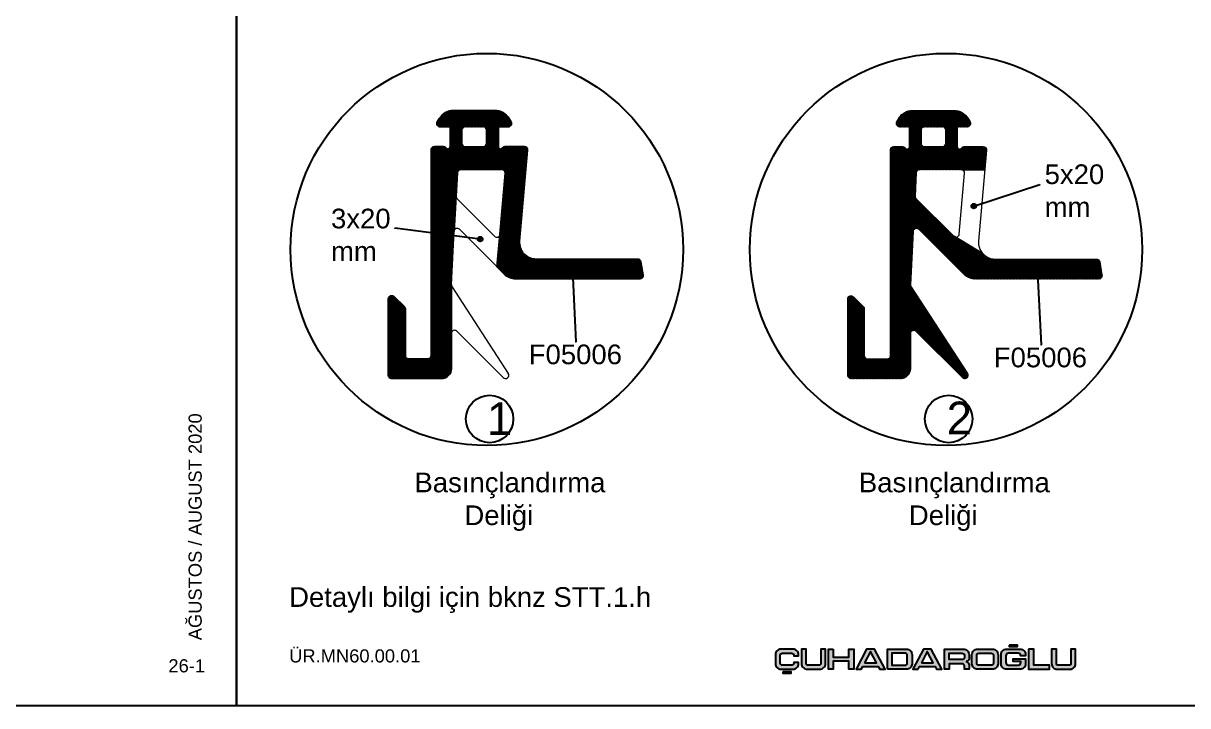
# Model space of a CAD drawing. Header units: millimetres. Extents: x 10785 to 11415, y 2273 to 2570.
# Drawn here: x 10962.8 to 11140.3, y 2273.1 to 2377.2 of the extents above; entities that cross this region are included whole.
import ezdxf

# ---------------------------------------------------------------- set-up
doc = ezdxf.new("R2010")
doc.units = ezdxf.units.MM
doc.layers.add('ANTET', color=7, linetype='Continuous')
doc.layers.add('ANTET_K', color=179, linetype='Continuous')

# ---------------------------------------------------------------- blocks, each defined once
blk = doc.blocks.new('ÇUHADAROĞLU')
at = {"layer": 'ANTET'}
h = blk.add_hatch(color=7, dxfattribs=at)
h.paths.add_polyline_path([(159.1, 19.64, -0.414214), (159.42, 19.96), (160.84, 19.96, -0.414214), (161.16, 19.64), (161.16, 19.54), (161.9, 19.54), (161.9, 19.73, 0.414214), (161.05, 20.59), (159.21, 20.59, 0.414214), (158.36, 19.73), (158.36, 18.36, 0.414214), (159.21, 17.51), (161.05, 17.51, 0.414214), (161.9, 18.36), (161.9, 18.55), (161.16, 18.55), (161.16, 18.46, -0.414214), (160.84, 18.13), (159.42, 18.13, -0.414214), (159.1, 18.46)])
h.paths.add_polyline_path([(159.48, 17.12), (159.48, 16.9), (160.78, 16.9), (160.78, 17.12)])
h.paths.add_polyline_path([(165.15, 17.51, 0.414214), (166, 18.36), (166, 20.59), (165.29, 20.59), (165.29, 18.39, -0.414214), (165.03, 18.13), (163.32, 18.13, -0.414214), (163.06, 18.39), (163.06, 20.59), (162.35, 20.59), (162.35, 18.36, 0.414214), (163.2, 17.51)])
h.paths.add_polyline_path([(167.19, 18.73), (169.58, 18.73), (169.58, 17.51), (170.32, 17.51), (170.32, 20.59), (169.58, 20.59), (169.58, 19.36), (167.19, 19.36), (167.19, 20.59), (166.45, 20.59), (166.45, 17.51), (167.19, 17.51)])
h.paths.add_polyline_path([(170.66, 17.51), (171.46, 17.51), (171.69, 17.95), (174.05, 17.95), (174.29, 17.51), (175.09, 17.51), (173.48, 20.6), (172.27, 20.6)])
h.paths.add_polyline_path([(171.97, 18.49), (172.87, 20.23), (173.78, 18.49)], flags=16)
h.paths.add_polyline_path([(175.43, 17.51), (178.34, 17.51, 0.414214), (179.19, 18.36), (179.19, 19.73, 0.414214), (178.34, 20.59), (175.43, 20.59)])
h.paths.add_polyline_path([(176.14, 19.96), (178.15, 19.96, -0.414214), (178.47, 19.64), (178.47, 18.46, -0.414214), (178.15, 18.13), (176.14, 18.13)], flags=16)
h.paths.add_polyline_path([(180.34, 17.95), (182.7, 17.95), (182.94, 17.51), (183.74, 17.51), (182.13, 20.6), (180.92, 20.6), (179.31, 17.51), (180.11, 17.51)])
h.paths.add_polyline_path([(180.62, 18.49), (181.52, 20.23), (182.43, 18.49)], flags=16)
h.paths.add_polyline_path([(184.84, 18.34), (186.84, 18.34, -0.414214), (187.17, 18.02), (187.17, 17.51), (187.88, 17.51), (187.88, 18.21, 0.203358), (187.78, 18.44, 0.098259), (187.5, 18.62), (187.5, 18.7, 0.058399), (187.74, 18.83, 0.246853), (187.88, 19.09), (187.88, 19.73, 0.414214), (187.03, 20.59), (184.13, 20.59), (184.13, 17.51), (184.84, 17.51)])
h.paths.add_polyline_path([(184.84, 18.99), (184.84, 19.96), (186.82, 19.96, -0.414214), (187.17, 19.61), (187.17, 19.31, -0.414214), (186.84, 18.99)], flags=16)
h.paths.add_polyline_path([(191.45, 17.51, 0.414214), (192.31, 18.36), (192.31, 19.73, 0.414214), (191.45, 20.59), (189.19, 20.59, 0.414214), (188.33, 19.73), (188.33, 18.36, 0.414214), (189.19, 17.51)])
h.paths.add_polyline_path([(189.37, 18.13, -0.414214), (189.05, 18.46), (189.05, 19.64, -0.414214), (189.37, 19.96), (191.27, 19.96, -0.414214), (191.59, 19.64), (191.59, 18.46, -0.414214), (191.27, 18.13)], flags=16)
h.paths.add_polyline_path([(193.61, 17.51), (195.66, 17.51, 0.414214), (196.51, 18.36), (196.51, 19.11), (194.59, 19.11), (194.59, 18.7), (195.78, 18.7), (195.78, 18.54, -0.414214), (195.37, 18.13), (193.9, 18.13, -0.414214), (193.49, 18.54), (193.49, 19.55, -0.414214), (193.9, 19.96), (195.37, 19.96, -0.407741), (195.78, 19.56), (196.51, 19.56), (196.51, 19.73, 0.414214), (195.66, 20.59), (193.61, 20.59, 0.414214), (192.76, 19.73), (192.76, 18.36, 0.414214)])
h.paths.add_polyline_path([(195.28, 20.97), (195.28, 21.19), (193.99, 21.19), (193.99, 20.97)])
h.paths.add_polyline_path([(200.14, 17.51), (200.14, 18.13), (197.76, 18.13), (197.76, 20.59), (196.97, 20.59), (196.97, 17.51)])
h.paths.add_polyline_path([(201.2, 18.39), (201.2, 20.59), (200.48, 20.59), (200.48, 18.36, 0.414214), (201.34, 17.51), (203.28, 17.51, 0.414214), (204.13, 18.36), (204.13, 20.59), (203.42, 20.59), (203.42, 18.39, -0.414214), (203.16, 18.13), (201.46, 18.13, -0.414214)])
h = blk.add_hatch(color=7, dxfattribs=at)
h.paths.add_polyline_path([(159.1, 19.64, -0.414214), (159.42, 19.96), (160.84, 19.96, -0.414214), (161.16, 19.64), (161.16, 19.54), (161.9, 19.54), (161.9, 19.73, 0.414214), (161.05, 20.59), (159.21, 20.59, 0.414214), (158.36, 19.73), (158.36, 18.36, 0.414214), (159.21, 17.51), (161.05, 17.51, 0.414214), (161.9, 18.36), (161.9, 18.55), (161.16, 18.55), (161.16, 18.46, -0.414214), (160.84, 18.13), (159.42, 18.13, -0.414214), (159.1, 18.46)])
h.paths.add_polyline_path([(159.48, 17.12), (159.48, 16.9), (160.78, 16.9), (160.78, 17.12)])
h.paths.add_polyline_path([(165.15, 17.51, 0.414214), (166, 18.36), (166, 20.59), (165.29, 20.59), (165.29, 18.39, -0.414214), (165.03, 18.13), (163.32, 18.13, -0.414214), (163.06, 18.39), (163.06, 20.59), (162.35, 20.59), (162.35, 18.36, 0.414214), (163.2, 17.51)])
h.paths.add_polyline_path([(167.19, 18.73), (169.58, 18.73), (169.58, 17.51), (170.32, 17.51), (170.32, 20.59), (169.58, 20.59), (169.58, 19.36), (167.19, 19.36), (167.19, 20.59), (166.45, 20.59), (166.45, 17.51), (167.19, 17.51)])
h.paths.add_polyline_path([(170.66, 17.51), (171.46, 17.51), (171.69, 17.95), (174.05, 17.95), (174.29, 17.51), (175.09, 17.51), (173.48, 20.6), (172.27, 20.6)])
h.paths.add_polyline_path([(171.97, 18.49), (172.87, 20.23), (173.78, 18.49)], flags=16)
h.paths.add_polyline_path([(175.43, 17.51), (178.34, 17.51, 0.414214), (179.19, 18.36), (179.19, 19.73, 0.414214), (178.34, 20.59), (175.43, 20.59)])
h.paths.add_polyline_path([(176.14, 19.96), (178.15, 19.96, -0.414214), (178.47, 19.64), (178.47, 18.46, -0.414214), (178.15, 18.13), (176.14, 18.13)], flags=16)
h.paths.add_polyline_path([(180.34, 17.95), (182.7, 17.95), (182.94, 17.51), (183.74, 17.51), (182.13, 20.6), (180.92, 20.6), (179.31, 17.51), (180.11, 17.51)])
h.paths.add_polyline_path([(180.62, 18.49), (181.52, 20.23), (182.43, 18.49)], flags=16)
h.paths.add_polyline_path([(184.84, 18.34), (186.84, 18.34, -0.414214), (187.17, 18.02), (187.17, 17.51), (187.88, 17.51), (187.88, 18.21, 0.203358), (187.78, 18.44, 0.098259), (187.5, 18.62), (187.5, 18.7, 0.058399), (187.74, 18.83, 0.246853), (187.88, 19.09), (187.88, 19.73, 0.414214), (187.03, 20.59), (184.13, 20.59), (184.13, 17.51), (184.84, 17.51)])
h.paths.add_polyline_path([(184.84, 18.99), (184.84, 19.96), (186.82, 19.96, -0.414214), (187.17, 19.61), (187.17, 19.31, -0.414214), (186.84, 18.99)], flags=16)
h.paths.add_polyline_path([(191.45, 17.51, 0.414214), (192.31, 18.36), (192.31, 19.73, 0.414214), (191.45, 20.59), (189.19, 20.59, 0.414214), (188.33, 19.73), (188.33, 18.36, 0.414214), (189.19, 17.51)])
h.paths.add_polyline_path([(189.37, 18.13, -0.414214), (189.05, 18.46), (189.05, 19.64, -0.414214), (189.37, 19.96), (191.27, 19.96, -0.414214), (191.59, 19.64), (191.59, 18.46, -0.414214), (191.27, 18.13)], flags=16)
h.paths.add_polyline_path([(193.61, 17.51), (195.66, 17.51, 0.414214), (196.51, 18.36), (196.51, 19.11), (194.59, 19.11), (194.59, 18.7), (195.78, 18.7), (195.78, 18.54, -0.414214), (195.37, 18.13), (193.9, 18.13, -0.414214), (193.49, 18.54), (193.49, 19.55, -0.414214), (193.9, 19.96), (195.37, 19.96, -0.407741), (195.78, 19.56), (196.51, 19.56), (196.51, 19.73, 0.414214), (195.66, 20.59), (193.61, 20.59, 0.414214), (192.76, 19.73), (192.76, 18.36, 0.414214)])
h.paths.add_polyline_path([(195.28, 20.97), (195.28, 21.19), (193.99, 21.19), (193.99, 20.97)])
h.paths.add_polyline_path([(200.14, 17.51), (200.14, 18.13), (197.76, 18.13), (197.76, 20.59), (196.97, 20.59), (196.97, 17.51)])
h.paths.add_polyline_path([(201.2, 18.39), (201.2, 20.59), (200.48, 20.59), (200.48, 18.36, 0.414214), (201.34, 17.51), (203.28, 17.51, 0.414214), (204.13, 18.36), (204.13, 20.59), (203.42, 20.59), (203.42, 18.39, -0.414214), (203.16, 18.13), (201.46, 18.13, -0.414214)])
at = {"layer": 'ANTET', "color": 7}
for points in [[(159.42, 18.13, -0.414214), (159.1, 18.46), (159.1, 19.64, -0.414214), (159.42, 19.96), (160.84, 19.96, -0.414214), (161.16, 19.64), (161.16, 19.54), (161.9, 19.54), (161.9, 19.73, 0.414214), (161.05, 20.59), (159.21, 20.59, 0.414214), (158.36, 19.73), (158.36, 18.36, 0.414214), (159.21, 17.51), (161.05, 17.51, 0.414214), (161.9, 18.36), (161.9, 18.55), (161.16, 18.55), (161.16, 18.46, -0.414214), (160.84, 18.13)], [(159.42, 18.13, -0.414214), (159.1, 18.46), (159.1, 19.64, -0.414214), (159.42, 19.96), (160.84, 19.96, -0.414214), (161.16, 19.64), (161.16, 19.54), (161.9, 19.54), (161.9, 19.73, 0.414214), (161.05, 20.59), (159.21, 20.59, 0.414214), (158.36, 19.73), (158.36, 18.36, 0.414214), (159.21, 17.51), (161.05, 17.51, 0.414214), (161.9, 18.36), (161.9, 18.55), (161.16, 18.55), (161.16, 18.46, -0.414214), (160.84, 18.13)], [(165.03, 18.13), (163.32, 18.13, -0.414214), (163.06, 18.39), (163.06, 20.59), (162.35, 20.59), (162.35, 18.36, 0.414214), (163.2, 17.51), (165.15, 17.51, 0.414214), (166, 18.36), (166, 20.59), (165.29, 20.59), (165.29, 18.39, -0.414214)], [(165.03, 18.13), (163.32, 18.13, -0.414214), (163.06, 18.39), (163.06, 20.59), (162.35, 20.59), (162.35, 18.36, 0.414214), (163.2, 17.51), (165.15, 17.51, 0.414214), (166, 18.36), (166, 20.59), (165.29, 20.59), (165.29, 18.39, -0.414214)], [(175.43, 17.51), (175.43, 20.59), (178.34, 20.59, -0.414214), (179.19, 19.73), (179.19, 18.36, -0.414214), (178.34, 17.51)], [(175.43, 17.51), (175.43, 20.59), (178.34, 20.59, -0.414214), (179.19, 19.73), (179.19, 18.36, -0.414214), (178.34, 17.51)], [(178.47, 19.64, 0.414214), (178.15, 19.96), (176.14, 19.96), (176.14, 18.13), (178.15, 18.13, 0.414214), (178.47, 18.46)], [(178.47, 19.64, 0.414214), (178.15, 19.96), (176.14, 19.96), (176.14, 18.13), (178.15, 18.13, 0.414214), (178.47, 18.46)], [(187.88, 18.21), (187.88, 17.51), (187.17, 17.51), (187.17, 18.02, 0.414214), (186.84, 18.34), (184.84, 18.34), (184.84, 17.51), (184.13, 17.51), (184.13, 20.59), (187.03, 20.59, -0.414214), (187.88, 19.73), (187.88, 19.09, -0.246853), (187.74, 18.83, -0.058399), (187.5, 18.7), (187.5, 18.62, -0.098259), (187.78, 18.44, -0.203358)], [(187.88, 18.21), (187.88, 17.51), (187.17, 17.51), (187.17, 18.02, 0.414214), (186.84, 18.34), (184.84, 18.34), (184.84, 17.51), (184.13, 17.51), (184.13, 20.59), (187.03, 20.59, -0.414214), (187.88, 19.73), (187.88, 19.09, -0.246853), (187.74, 18.83, -0.058399), (187.5, 18.7), (187.5, 18.62, -0.098259), (187.78, 18.44, -0.203358)], [(186.82, 19.96, -0.414214), (187.17, 19.61), (187.17, 19.31, -0.414214), (186.84, 18.99), (184.84, 18.99), (184.84, 19.96)], [(186.82, 19.96, -0.414214), (187.17, 19.61), (187.17, 19.31, -0.414214), (186.84, 18.99), (184.84, 18.99), (184.84, 19.96)], [(191.45, 17.51), (189.19, 17.51, -0.414214), (188.33, 18.36), (188.33, 19.73, -0.414214), (189.19, 20.59), (191.45, 20.59, -0.414214), (192.31, 19.73), (192.31, 18.36, -0.414214)], [(191.45, 17.51), (189.19, 17.51, -0.414214), (188.33, 18.36), (188.33, 19.73, -0.414214), (189.19, 20.59), (191.45, 20.59, -0.414214), (192.31, 19.73), (192.31, 18.36, -0.414214)], [(191.59, 19.64), (191.59, 18.46, -0.414214), (191.27, 18.13), (189.37, 18.13, -0.414214), (189.05, 18.46), (189.05, 19.64, -0.414214), (189.37, 19.96), (191.27, 19.96, -0.414214)], [(191.59, 19.64), (191.59, 18.46, -0.414214), (191.27, 18.13), (189.37, 18.13, -0.414214), (189.05, 18.46), (189.05, 19.64, -0.414214), (189.37, 19.96), (191.27, 19.96, -0.414214)], [(195.78, 18.54), (195.78, 18.7), (194.59, 18.7), (194.59, 19.11), (196.51, 19.11), (196.51, 18.36, -0.414214), (195.66, 17.51), (193.61, 17.51, -0.414214), (192.76, 18.36), (192.76, 19.73, -0.414214), (193.61, 20.59), (195.66, 20.59, -0.414214), (196.51, 19.73), (196.51, 19.56), (195.78, 19.56, 0.407741), (195.37, 19.96), (193.9, 19.96, 0.414214), (193.49, 19.55), (193.49, 18.54, 0.414214), (193.9, 18.13), (195.37, 18.13, 0.414214)], [(195.78, 18.54), (195.78, 18.7), (194.59, 18.7), (194.59, 19.11), (196.51, 19.11), (196.51, 18.36, -0.414214), (195.66, 17.51), (193.61, 17.51, -0.414214), (192.76, 18.36), (192.76, 19.73, -0.414214), (193.61, 20.59), (195.66, 20.59, -0.414214), (196.51, 19.73), (196.51, 19.56), (195.78, 19.56, 0.407741), (195.37, 19.96), (193.9, 19.96, 0.414214), (193.49, 19.55), (193.49, 18.54, 0.414214), (193.9, 18.13), (195.37, 18.13, 0.414214)], [(201.34, 17.51), (203.28, 17.51, 0.414214), (204.13, 18.36), (204.13, 20.59), (203.42, 20.59), (203.42, 18.39, -0.414214), (203.16, 18.13), (201.46, 18.13, -0.414214), (201.2, 18.39), (201.2, 20.59), (200.48, 20.59), (200.48, 18.36, 0.414214)], [(201.34, 17.51), (203.28, 17.51, 0.414214), (204.13, 18.36), (204.13, 20.59), (203.42, 20.59), (203.42, 18.39, -0.414214), (203.16, 18.13), (201.46, 18.13, -0.414214), (201.2, 18.39), (201.2, 20.59), (200.48, 20.59), (200.48, 18.36, 0.414214)]]:
    blk.add_lwpolyline(points, format="xyb", close=True, dxfattribs=at)
for points in [[(167.19, 20.59), (167.19, 19.36), (169.58, 19.36), (169.58, 20.59), (170.32, 20.59), (170.32, 17.51), (169.58, 17.51), (169.58, 18.73), (167.19, 18.73), (167.19, 17.51), (166.45, 17.51), (166.45, 20.59)], [(167.19, 20.59), (167.19, 19.36), (169.58, 19.36), (169.58, 20.59), (170.32, 20.59), (170.32, 17.51), (169.58, 17.51), (169.58, 18.73), (167.19, 18.73), (167.19, 17.51), (166.45, 17.51), (166.45, 20.59)], [(171.46, 17.51), (171.69, 17.95), (174.05, 17.95), (174.29, 17.51), (175.09, 17.51), (173.48, 20.6), (172.27, 20.6), (170.66, 17.51)], [(171.46, 17.51), (171.69, 17.95), (174.05, 17.95), (174.29, 17.51), (175.09, 17.51), (173.48, 20.6), (172.27, 20.6), (170.66, 17.51)], [(171.97, 18.49), (173.78, 18.49), (172.87, 20.23)], [(171.97, 18.49), (173.78, 18.49), (172.87, 20.23)], [(180.11, 17.51), (180.34, 17.95), (182.7, 17.95), (182.94, 17.51), (183.74, 17.51), (182.13, 20.6), (180.92, 20.6), (179.31, 17.51)], [(180.11, 17.51), (180.34, 17.95), (182.7, 17.95), (182.94, 17.51), (183.74, 17.51), (182.13, 20.6), (180.92, 20.6), (179.31, 17.51)], [(180.62, 18.49), (182.43, 18.49), (181.52, 20.23)], [(180.62, 18.49), (182.43, 18.49), (181.52, 20.23)], [(193.99, 21.19), (193.99, 20.97), (195.28, 20.97), (195.28, 21.19)], [(193.99, 21.19), (193.99, 20.97), (195.28, 20.97), (195.28, 21.19)], [(196.97, 20.59), (196.97, 17.51), (200.14, 17.51), (200.14, 18.13), (197.76, 18.13), (197.76, 20.59)], [(196.97, 20.59), (196.97, 17.51), (200.14, 17.51), (200.14, 18.13), (197.76, 18.13), (197.76, 20.59)], [(159.48, 17.12), (159.48, 16.9), (160.78, 16.9), (160.78, 17.12)], [(159.48, 17.12), (159.48, 16.9), (160.78, 16.9), (160.78, 17.12)]]:
    blk.add_lwpolyline(points, close=True, dxfattribs=at)
blk = doc.blocks.new('ÜR.KTGR.1A')
at = {"insert": (-248.38, 1804.14), "char_height": 2, "width": 54.4479, "attachment_point": 1}
blk.add_mtext('{\\pxql;\\fArial Unicode MS|b0|i0|c0|p34;{\\C7;ÜR.MN60.00.01}}', dxfattribs=at)
blk = doc.blocks.new('MN60.S.1')
at = {"layer": 'ANTET_K', "color": 252}
blk.add_lwpolyline([(9907.25, 888.56), (9907.25, 1185.56), (10117.25, 1185.56), (10117.25, 888.56)], close=True, dxfattribs=at)
for name, p in [('ÜR.KTGR.1A', (10163.66, -906.98)), ('ÇUHADAROĞLU', (9831.04, 876.61))]:
    blk.add_blockref(name, p)

msp = doc.modelspace()

# ---------------------------------------------------------------- hatches: boundary and pattern name
h = msp.add_hatch()
h.set_pattern_fill('ANSI31', color=256, scale=0.02, style=0)
h.set_pattern_definition([(45, (-350.69202, 9.48352), (-0.0449012806, 0.0449012806), [])])
h.paths.add_polyline_path([(11038.393, 2344.008), (11039.609, 2357.902, 0.4400103), (11039.121, 2358.434), (11036.252, 2358.434, 0.2453922), (11035.84, 2358.219, -0.7342381), (11035.154, 2358.434), (11035.154, 2361.446), (11036.66, 2361.446, 0.5773507), (11037.095, 2362.199), (11036.805, 2362.701, 0.2679491), (11034.632, 2363.956), (11028.399, 2363.956, 0.2679492), (11026.226, 2362.701), (11025.936, 2362.199, 0.5773504), (11026.37, 2361.446), (11027.876, 2361.446), (11027.876, 2358.434, -0.7342377), (11027.191, 2358.219, 0.2453923), (11026.779, 2358.434), (11025.492, 2358.434, 0.4142133), (11024.99, 2357.932), (11024.99, 2345.228), (11028.39, 2344.789), (11028.426, 2345.489), (11028.426, 2345.489), (11028.709, 2350.885), (11028.896, 2354.445, -0.3989599), (11029.397, 2354.921), (11035.777, 2354.921, -0.4400107), (11036.277, 2354.375), (11035.462, 2345.063), (11035.026, 2340.074), (11036.097, 2339.003, 0.1989124), (11037.871, 2338.268), (11056.72, 2338.268, 0.4663073), (11057.215, 2338.857), (11056.861, 2340.865, 0.3639703), (11056.366, 2341.28), (11040.894, 2341.28, -0.4400104)])
h.paths.add_polyline_path([(11028.002, 2337.399), (11028.39, 2344.789), (11024.99, 2345.228), (11024.99, 2326.525, -0.4142138), (11024.524, 2326.059), (11021.441, 2326.059, -0.4142138), (11020.975, 2326.525), (11020.975, 2333.675, 0.1989123), (11020.828, 2334.029), (11019.322, 2335.535, 0.668179), (11018.465, 2335.18), (11018.465, 2323.514, 0.4142138), (11018.931, 2323.048), (11026.496, 2323.048, 0.4142136), (11028.002, 2324.554), (11028.002, 2329.91, -0.0018521), (11028.002, 2329.914), (11028.002, 2337.373, -0.0130913)])
h.paths.add_polyline_path([(11046.152, 2339.521, 1), (11046.876, 2339.521, 1)], flags=16)
h.paths.add_polyline_path([(11033.398, 2360.944, 0.4142126), (11032.896, 2361.446), (11030.135, 2361.446, 0.4142129), (11029.633, 2360.944), (11029.633, 2358.936, 0.4142143), (11030.135, 2358.434), (11032.896, 2358.434, 0.4142139), (11033.398, 2358.936)], flags=16)
h = msp.add_hatch()
h.set_pattern_fill('ANSI31', color=256, scale=0.02, style=0)
h.set_pattern_definition([(45, (-1780.52473, -427.851057), (-0.0449012806, 0.0449012806), [])])
h.paths.add_polyline_path([(11104.608, 2344.752), (11098.855, 2350.504, -0.2125568), (11098.709, 2350.885), (11098.896, 2354.445, -0.3989599), (11099.397, 2354.921), (11105.777, 2354.921), (11109.348, 2354.923), (11109.609, 2357.902, 0.4400103), (11109.121, 2358.434), (11106.252, 2358.434, 0.2453922), (11105.84, 2358.219, -0.7342384), (11105.154, 2358.434), (11105.154, 2361.446), (11106.66, 2361.446, 0.5773509), (11107.095, 2362.199), (11106.805, 2362.701, 0.2679492), (11104.632, 2363.956), (11098.399, 2363.956, 0.2679492), (11096.226, 2362.701), (11095.936, 2362.199, 0.5773505), (11096.37, 2361.446), (11097.876, 2361.446), (11097.876, 2358.434, -0.7342379), (11097.191, 2358.219, 0.2453923), (11096.779, 2358.434), (11095.492, 2358.434, 0.4142133), (11094.99, 2357.932), (11094.99, 2326.525, -0.4142138), (11094.524, 2326.059), (11091.441, 2326.059, -0.4142138), (11090.975, 2326.525), (11090.975, 2333.675, 0.1989122), (11090.828, 2334.029), (11089.322, 2335.535, 0.6681791), (11088.465, 2335.18), (11088.465, 2323.514, 0.4142138), (11088.931, 2323.048), (11096.496, 2323.048, 0.4142136), (11098.002, 2324.554), (11098.002, 2329.91, -0.6681784), (11098.859, 2330.265), (11105.929, 2323.195, 0.900404), (11106.705, 2323.823), (11098.083, 2337.1, -0.1583846), (11098.002, 2337.399), (11098.426, 2345.489, -0.6494076), (11099.283, 2345.818), (11106.097, 2339.003, 0.1989125), (11107.871, 2338.268), (11126.72, 2338.268, 0.4663073), (11127.215, 2338.857), (11126.861, 2340.865, 0.3639702), (11126.366, 2341.28), (11110.894, 2341.28, -0.2102774), (11109.043, 2342.094), (11104.817, 2344.626, -0.1234209)])
h.paths.add_polyline_path([(11103.398, 2360.944, 0.4142126), (11102.896, 2361.446), (11100.135, 2361.446, 0.4142129), (11099.633, 2360.944), (11099.633, 2358.936, 0.4142143), (11100.135, 2358.434), (11102.896, 2358.434, 0.4142139), (11103.398, 2358.936)], flags=16)
h = msp.add_hatch()
h.set_pattern_fill('LINE', color=140, scale=0.5, angle=45, style=0)
h.set_pattern_definition([(135, (10101.6478, 2308.578484), (0.044194174, 0.044194174), [])])
edge = h.paths.add_edge_path()
edge.add_arc((11107.659, 2349.355), 0.362, 0, 360)
h = msp.add_hatch()
h.set_pattern_fill('LINE', color=140, scale=0.5, angle=45, style=0)
h.set_pattern_definition([(135, (10026.412225, 2303.53858), (0.044194174, 0.044194174), [])])
edge = h.paths.add_edge_path()
edge.add_arc((11032.423, 2344.315), 0.362, 0, 360)
h = msp.add_hatch()
h.set_pattern_fill('LINE', color=140, scale=0.5, angle=45, style=0)
h.set_pattern_definition([(135, (10040.50299, 2298.744414), (0.044194174, 0.044194174), [])])
edge = h.paths.add_edge_path()
edge.add_arc((11046.514, 2339.521), 0.362, 0, 360)
h = msp.add_hatch()
h.set_pattern_fill('LINE', color=140, scale=0.5, angle=45, style=0)
h.set_pattern_definition([(135, (10111.39414, 2298.276566), (0.044194174, 0.044194174), [])])
edge = h.paths.add_edge_path()
edge.add_arc((11117.405, 2339.053), 0.362, 0, 360)

# ---------------------------------------------------------------- linework, layer by layer
for p, q in [((11105.777, 2354.921), (11109.348, 2354.923)), ((11104.608, 2344.752), (11109.043, 2342.094))]:
    msp.add_line(p, q)
at = {"color": 7, "linetype": 'Continuous', "lineweight": 0}
for p, q in [((11028.855, 2350.504), (11034.608, 2344.752)), ((11035.026, 2340.074), (11029.283, 2345.818)), ((11028.083, 2337.1), (11036.705, 2323.823)), ((11035.929, 2323.195), (11028.859, 2330.265))]:
    msp.add_line(p, q, dxfattribs=at)
at = {"color": 7, "linetype": 'Continuous', "lineweight": 0, "flags": 128}
for points in [[(11094.99, 2326.525), (11094.99, 2357.932, -0.414213), (11095.492, 2358.434), (11096.779, 2358.434, -0.245392), (11097.191, 2358.219, 0.7342379), (11097.876, 2358.434), (11097.876, 2361.446), (11096.37, 2361.446, -0.5773505), (11095.936, 2362.199), (11096.226, 2362.701, -0.2679491), (11098.399, 2363.956), (11104.632, 2363.956, -0.2679492), (11106.805, 2362.701), (11107.095, 2362.199, -0.5773509), (11106.66, 2361.446), (11105.154, 2361.446), (11105.154, 2358.434, 0.7342384), (11105.84, 2358.219, -0.2453918), (11106.252, 2358.434), (11109.121, 2358.434, -0.4400097), (11109.609, 2357.902), (11108.393, 2344.008, 0.4400104), (11110.894, 2341.28), (11126.366, 2341.28, -0.3639702), (11126.861, 2340.865), (11127.215, 2338.857, -0.4663067), (11126.72, 2338.268), (11107.871, 2338.268, -0.1989125), (11106.097, 2339.003), (11099.283, 2345.818, 0.6494075), (11098.426, 2345.489), (11098.002, 2337.399, 0.1583846), (11098.083, 2337.1), (11106.705, 2323.823, -0.9004039), (11105.929, 2323.195), (11098.859, 2330.265, 0.6681783), (11098.002, 2329.91), (11098.002, 2324.554, -0.4142136), (11096.496, 2323.048), (11088.931, 2323.048, -0.4142144), (11088.465, 2323.514), (11088.465, 2335.18, -0.6681793), (11089.322, 2335.535), (11090.828, 2334.029, -0.1989122), (11090.975, 2333.675), (11090.975, 2326.525, 0.4142144), (11091.441, 2326.059), (11094.524, 2326.059, 0.4142144)], [(11033.398, 2360.944, 0.4142126), (11032.896, 2361.446), (11030.135, 2361.446, 0.4142129), (11029.633, 2360.944), (11029.633, 2358.936, 0.4142143), (11030.135, 2358.434), (11032.896, 2358.434, 0.4142139), (11033.398, 2358.936)], [(11103.398, 2360.944, 0.4142126), (11102.896, 2361.446), (11100.135, 2361.446, 0.4142129), (11099.633, 2360.944), (11099.633, 2358.936, 0.4142143), (11100.135, 2358.434), (11102.896, 2358.434, 0.4142139), (11103.398, 2358.936)], [(11105.777, 2354.921), (11099.397, 2354.921, 0.3989605), (11098.896, 2354.445), (11098.709, 2350.885, 0.2125568), (11098.855, 2350.504), (11104.608, 2344.752, 0.6370704), (11105.462, 2345.063), (11106.277, 2354.375, 0.4400109)]]:
    msp.add_lwpolyline(points, format="xyb", close=True, dxfattribs=at)
at = {"color": 140}
for points in [[(11107.659, 2349.355), (11117.762, 2352.652), (11117.762, 2352.652)], [(11032.423, 2344.315), (11019.429, 2345.993), (11019.429, 2345.993)], [(11046.514, 2339.521), (11047.025, 2328.653), (11047.025, 2328.653)], [(11117.405, 2339.053), (11117.917, 2328.185), (11117.917, 2328.185)]]:
    msp.add_lwpolyline(points, dxfattribs=at)
at = {"color": 7, "linetype": 'Continuous', "lineweight": 0}
msp.add_lwpolyline([(11028.426, 2345.489), (11028.002, 2337.399)], dxfattribs=at)
for centre in [(11033.435, 2342.739), (11103.435, 2342.739)]:
    msp.add_circle(centre, 29.916)
at = {"color": 140}
for centre in [(11107.659, 2349.355), (11032.423, 2344.315), (11046.514, 2339.521), (11117.405, 2339.053)]:
    msp.add_circle(centre, 0.362, dxfattribs=at)
at = {"color": 7, "linetype": 'Continuous', "lineweight": 0}
for centre, radius, start, end in [((11029.207, 2350.857), 0.499, 176.75968, 225.08371), ((11028.928, 2345.463), 0.502, 45.00003, 177.00002), ((11034.962, 2345.107), 0.502, 225.00001, 355.00003), ((11028.504, 2337.373), 0.502, 176.99997, 213.00001), ((11028.504, 2329.91), 0.502, 45.00003, 179.99998), ((11036.284, 2323.55), 0.502, 225, 32.99999)]:
    msp.add_arc(centre, radius, start, end, dxfattribs=at)
at = {"layer": 'ANTET', "color": 0}
for p, q in [((11028.002, 2337.373), (11028.002, 2329.892)), ((11028.002, 2329.915), (11028.002, 2329.869))]:
    msp.add_line(p, q, dxfattribs=at)
msp.add_lwpolyline([(11028.002, 2329.91), (11028.002, 2324.554, -0.4142136), (11026.496, 2323.048), (11018.931, 2323.048, -0.4142144), (11018.465, 2323.514), (11018.465, 2335.18, -0.6681793), (11019.322, 2335.535), (11020.828, 2334.029, -0.1989122), (11020.975, 2333.675), (11020.975, 2326.525, 0.4142144), (11021.441, 2326.059), (11024.524, 2326.059, 0.4142144), (11024.99, 2326.525), (11024.99, 2357.932, -0.414213), (11025.492, 2358.434), (11026.779, 2358.434, -0.245392), (11027.191, 2358.219, 0.7342379), (11027.876, 2358.434), (11027.876, 2361.446), (11026.37, 2361.446, -0.5773505), (11025.936, 2362.199), (11026.226, 2362.701, -0.2679491), (11028.399, 2363.956), (11034.632, 2363.956, -0.2679492), (11036.805, 2362.701), (11037.095, 2362.199, -0.5773509), (11036.66, 2361.446), (11035.154, 2361.446), (11035.154, 2358.434, 0.7342384), (11035.84, 2358.219, -0.2453918), (11036.252, 2358.434), (11039.121, 2358.434, -0.4400097), (11039.609, 2357.902), (11038.393, 2344.008, 0.4400104), (11040.894, 2341.28), (11056.366, 2341.28, -0.3639702), (11056.861, 2340.865), (11057.215, 2338.857, -0.4663067), (11056.72, 2338.268), (11037.871, 2338.268, -0.1989125), (11036.097, 2339.003), (11035.026, 2340.074), (11035.462, 2345.063), (11036.277, 2354.375, 0.4400109), (11035.777, 2354.921), (11029.397, 2354.921, 0.3989605), (11028.896, 2354.445), (11028.709, 2350.885), (11028.426, 2345.489)], format="xyb", dxfattribs=at)
for centre in [(11033.861, 2316.88), (11103.842, 2316.88)]:
    msp.add_circle(centre, 3.617, dxfattribs=at)

# ---------------------------------------------------------------- block references
for p in [(878.022, 1384.58), (1088.022, 1384.58)]:
    msp.add_blockref('MN60.S.1', p, dxfattribs=at)

# ---------------------------------------------------------------- texts
for s, insert, char_height, width, attachment_point in [('{\\fArial|b0|i0|c0|p34;5x20 mm}', (11118.47, 2355.717), 3, 12.22187, 1), ('{\\fArial|b0|i0|c0|p34;3x20\\Pmm}', (11009.686, 2348.957), 3, 12.22187, 1), ('{\\fArial|b0|i0|c0|p34;F0\\fArial|b0|i0|c162|p34;5006}', (11039.827, 2328.233), 3, 12.22187, 1), ('{\\fArial|b0|i0|c0|p34;F0\\fArial|b0|i0|c162|p34;5006}', (11110.719, 2327.765), 3, 12.22187, 1), ('{\\pxi0.7044,qc;\\fArial|b0|i0|c0|p34;1}', (11027.522, 2319.435), 5, 12.22187, 1), ('{\\pxi0.7044,qc;\\fArial|b0|i0|c0|p34;2}', (11097.6, 2319.533), 5, 12.22187, 1), ('\\pi-6.4446;{\\fArial|b0|i0|c0|p34;Basınçlandırma \\P\\pi1.174;Deliği}', (11028.852, 2308.699), 3, 12.22187, 1), ('\\pi-6.4446;{\\fArial|b0|i0|c0|p34;Basınçlandırma \\P\\pi1.174;Deliği}', (11096.599, 2308.699), 3, 12.22187, 1), ('{\\fArial|b0|i0|c0|p34;Detaylı bilgi için bknz STT.1.h}', (11003.3, 2291.22), 3, 78.14779, 1), ('{\\fArial Unicode MS|b0|i0|c0|p0;{\\C7;26-1}}', (10990.486, 2280.228), 2, 4.43689, 3)]:
    msp.add_mtext(s, dxfattribs=dict(insert=insert, char_height=char_height, width=width, attachment_point=attachment_point))
at = {"insert": (10987.975, 2283.124), "char_height": 2, "width": 44.87301, "attachment_point": 1, "rotation": 90}
msp.add_mtext('{\\fArial Unicode MS|b0|i0|c0|p34;{\\C7;AĞUSTOS / AUGUST 2020}}', dxfattribs=at)

doc.saveas('drawing.dxf')
